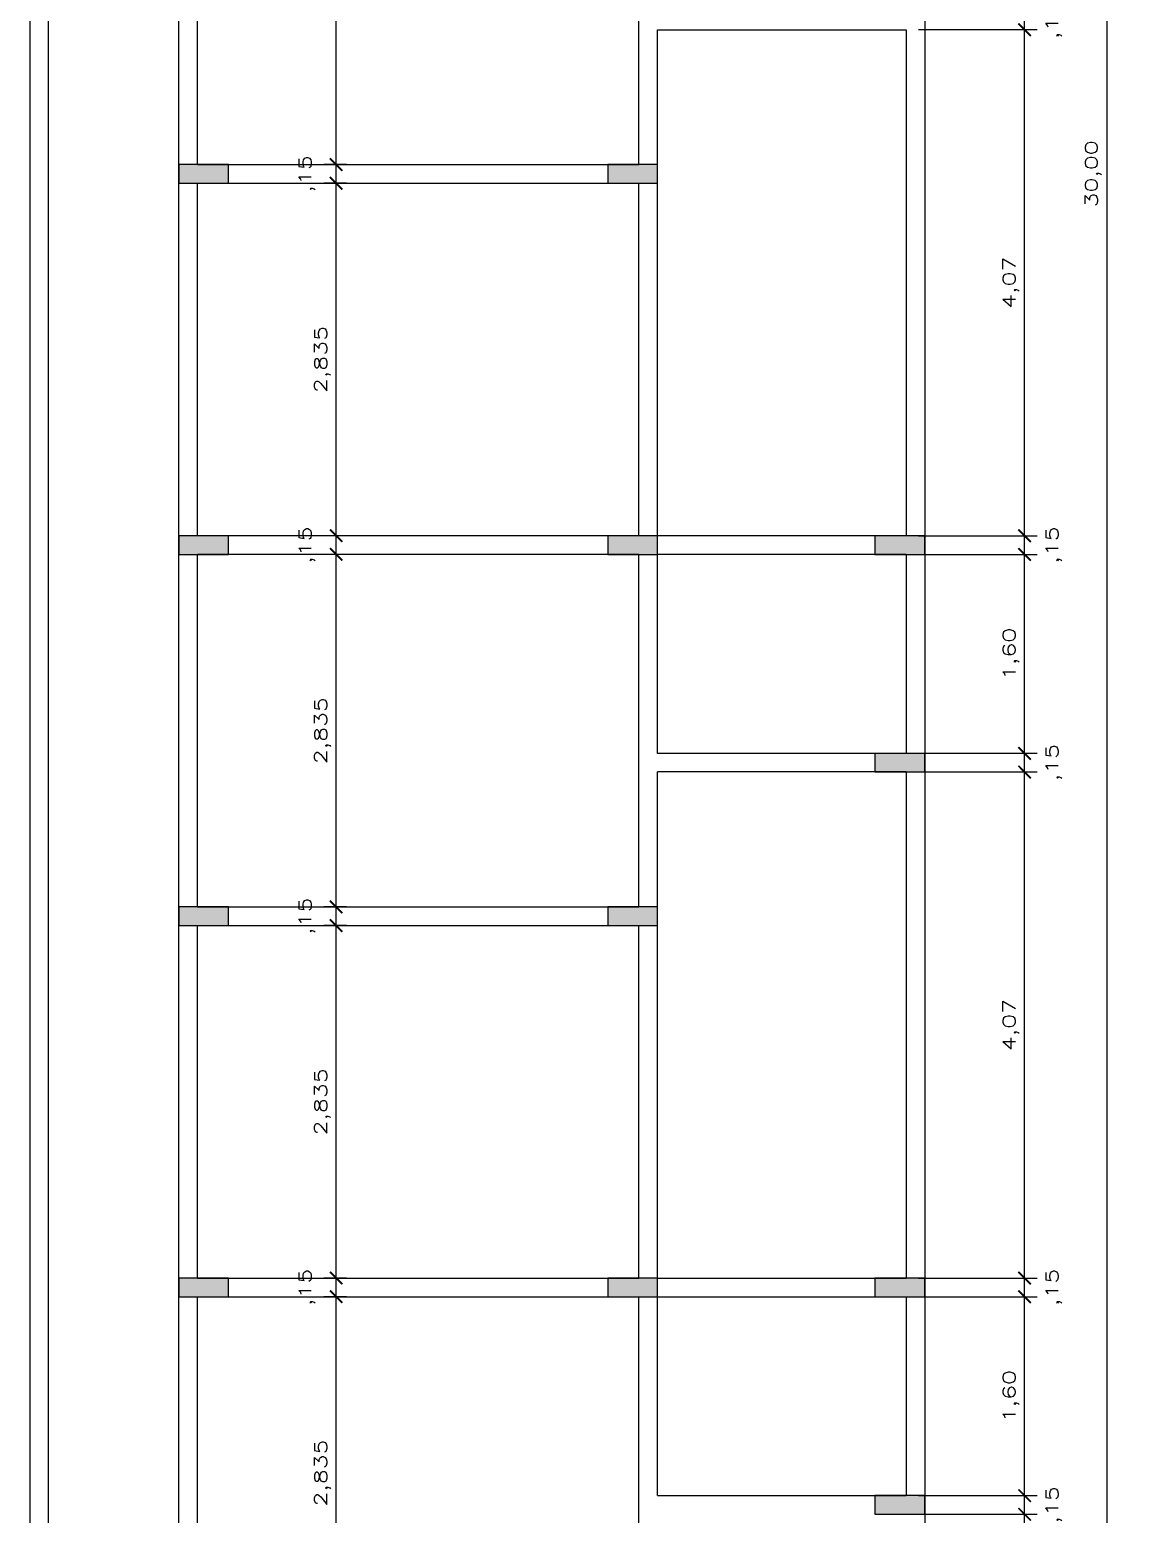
# Model space of a CAD drawing. Extents: x 241 to 398, y 106 to 179.
# Drawn here: x 336.68 to 345.45, y 152.2 to 164.14 of the extents above; entities that cross this region are included whole.
import ezdxf

# ---------------------------------------------------------------- set-up
doc = ezdxf.new("R2010")
doc.units = 0
doc.layers.get('0').update_dxf_attribs({"linetype": 'CONTINUOUS'})
doc.layers.get('DEFPOINTS').update_dxf_attribs({"linetype": 'CONTINUOUS'})
for name, color, linetype in [('ALVCORTE', 5, 'CONTINUOUS'), ('ALVVISTA', 8, 'CONTINUOUS'), ('COTAS', 7, 'CONTINUOUS')]:
    doc.layers.add(name, color=color, linetype=linetype)
doc.styles.add('REGUA60', font='romans.shx', dxfattribs={"width": 1.4})
doc.styles.get("Standard").update_dxf_attribs({"font": 'ISOCP'})
doc.dimstyles.new('ISO-25', dxfattribs={"dimtxt": 2.5, "dimasz": 2.5, "dimexe": 1.25, "dimexo": 0.625, "dimtad": 1, "dimdec": 4, "dimdsep": 46, "dimlunit": 6, "dimtxsty": 'Standard', "dimcen": 2.5, "dimadec": 0, "dimazin": 0, "dimtfac": 1, "dimtdec": 4, "dimtmove": 0, "dimatfit": 3, "dimfxl": 0, "dimtolj": 1, "dimtzin": 0, "dimarcsym": 0})

# ---------------------------------------------------------------- blocks, each defined once
blk = doc.blocks.new('_ARCHTICK')
at = {"color": 0, "linetype": 'ByBlock', "const_width": 0.15}
blk.add_lwpolyline([(-0.5, -0.5), (0.5, 0.5)], dxfattribs=at)
blk = doc.blocks.new('*D196')
at = {"color": 1, "linetype": 'ByBlock', "transparency": 16777216}
for p, q in [((266.367, 145.188), (266.367, 149.458)), ((265.513, 149.358), (266.467, 149.358))]:
    blk.add_line(p, q, dxfattribs=at)
at = {"layer": 'DEFPOINTS', "color": 0, "linetype": 'ByBlock', "transparency": 16777216}
for p in [(265.413, 149.358, -3.35), (266.367, 149.358), (265.413, 145.288, -3.35)]:
    blk.add_point(p, dxfattribs=at)
at = {"color": 1, "linetype": 'ByBlock', "transparency": 16777216, "xscale": 0.1, "yscale": 0.1, "zscale": 0.1}
for p, rotation in [((266.367, 149.358), 90), ((266.367, 145.288), 270)]:
    blk.add_blockref('_ARCHTICK', p, dxfattribs=dict(at, rotation=rotation))
at = {"color": 7, "linetype": 'ByBlock', "transparency": 16777216, "insert": (266.258, 147.323), "char_height": 0.1, "attachment_point": 5, "rotation": 90, "style": 'REGUA60'}
blk.add_mtext('\\A1;4,07', dxfattribs=at)
blk = doc.blocks.new('*D195')
at = {"color": 1, "linetype": 'ByBlock', "transparency": 16777216}
for p, q in [((267.029, 175.238), (267.029, 145.038)), ((265.663, 175.138), (267.129, 175.138)), ((265.663, 145.138), (267.129, 145.138))]:
    blk.add_line(p, q, dxfattribs=at)
at = {"layer": 'DEFPOINTS', "color": 0, "linetype": 'ByBlock', "transparency": 16777216}
for p in [(265.563, 175.138, -3.35), (265.563, 145.138, -3.35), (267.029, 145.138)]:
    blk.add_point(p, dxfattribs=at)
at = {"color": 1, "linetype": 'ByBlock', "transparency": 16777216, "xscale": 0.1, "yscale": 0.1, "zscale": 0.1}
for p, rotation in [((267.029, 175.138), 90), ((267.029, 145.138), 270)]:
    blk.add_blockref('_ARCHTICK', p, dxfattribs=dict(at, rotation=rotation))
at = {"color": 7, "linetype": 'ByBlock', "transparency": 16777216, "insert": (266.919, 160.138), "char_height": 0.1, "attachment_point": 5, "rotation": 90, "style": 'REGUA60'}
blk.add_mtext('\\A1;30,00', dxfattribs=at)
blk = doc.blocks.new('*D194')
at = {"color": 1, "linetype": 'ByBlock', "transparency": 16777216}
for p, q in [((260.828, 148.173), (260.828, 151.208)), ((260.913, 151.108), (260.728, 151.108)), ((260.913, 148.273), (260.728, 148.273))]:
    blk.add_line(p, q, dxfattribs=at)
at = {"layer": 'DEFPOINTS', "color": 0, "linetype": 'ByBlock', "transparency": 16777216}
for p in [(260.828, 151.108), (261.013, 151.108, -3.35), (261.013, 148.273, -3.35)]:
    blk.add_point(p, dxfattribs=at)
at = {"color": 1, "linetype": 'ByBlock', "transparency": 16777216, "xscale": 0.1, "yscale": 0.1, "zscale": 0.1}
for p, rotation in [((260.828, 151.108), 90), ((260.828, 148.273), 270)]:
    blk.add_blockref('_ARCHTICK', p, dxfattribs=dict(at, rotation=rotation))
at = {"color": 7, "linetype": 'ByBlock', "transparency": 16777216, "insert": (260.719, 149.69), "char_height": 0.1, "attachment_point": 5, "rotation": 90, "style": 'REGUA60'}
blk.add_mtext('\\A1;2,835', dxfattribs=at)
blk = doc.blocks.new('*D241')
at = {"color": 1, "linetype": 'ByBlock', "transparency": 16777216}
for p, q in [((265.513, 149.508), (266.467, 149.508)), ((266.367, 149.258), (266.367, 149.508))]:
    blk.add_line(p, q, dxfattribs=at)
at = {"layer": 'DEFPOINTS', "color": 0, "linetype": 'ByBlock', "transparency": 16777216}
for p in [(265.413, 149.508, -3.35), (266.367, 149.508), (265.413, 149.358, -3.35)]:
    blk.add_point(p, dxfattribs=at)
at = {"color": 1, "linetype": 'ByBlock', "transparency": 16777216, "xscale": 0.1, "yscale": 0.1, "zscale": 0.1}
for p, rotation in [((266.367, 149.508), 90), ((266.367, 149.358), 270)]:
    blk.add_blockref('_ARCHTICK', p, dxfattribs=dict(at, rotation=rotation))
at = {"color": 7, "linetype": 'ByBlock', "transparency": 16777216, "insert": (266.602, 149.433), "char_height": 0.1, "attachment_point": 5, "rotation": 90, "style": 'REGUA60'}
blk.add_mtext('\\A1;,15', dxfattribs=at)
blk = doc.blocks.new('*D240')
at = {"color": 1, "linetype": 'ByBlock', "transparency": 16777216}
for p, q in [((266.367, 149.408), (266.367, 151.208)), ((265.513, 151.108), (266.467, 151.108))]:
    blk.add_line(p, q, dxfattribs=at)
at = {"layer": 'DEFPOINTS', "color": 0, "linetype": 'ByBlock', "transparency": 16777216}
for p in [(265.413, 151.108, -3.35), (266.367, 151.108), (265.413, 149.508, -3.35)]:
    blk.add_point(p, dxfattribs=at)
at = {"color": 1, "linetype": 'ByBlock', "transparency": 16777216, "xscale": 0.1, "yscale": 0.1, "zscale": 0.1}
for p, rotation in [((266.367, 151.108), 90), ((266.367, 149.508), 270)]:
    blk.add_blockref('_ARCHTICK', p, dxfattribs=dict(at, rotation=rotation))
at = {"color": 7, "linetype": 'ByBlock', "transparency": 16777216, "insert": (266.258, 150.308), "char_height": 0.1, "attachment_point": 5, "rotation": 90, "style": 'REGUA60'}
blk.add_mtext('\\A1;1,60', dxfattribs=at)
blk = doc.blocks.new('*D239')
at = {"color": 1, "linetype": 'ByBlock', "transparency": 16777216}
for p, q in [((265.513, 151.258), (266.467, 151.258)), ((266.367, 151.008), (266.367, 151.258))]:
    blk.add_line(p, q, dxfattribs=at)
at = {"layer": 'DEFPOINTS', "color": 0, "linetype": 'ByBlock', "transparency": 16777216}
for p in [(265.413, 151.258, -3.35), (266.367, 151.258), (265.413, 151.108, -3.35)]:
    blk.add_point(p, dxfattribs=at)
at = {"color": 1, "linetype": 'ByBlock', "transparency": 16777216, "xscale": 0.1, "yscale": 0.1, "zscale": 0.1}
for p, rotation in [((266.367, 151.258), 90), ((266.367, 151.108), 270)]:
    blk.add_blockref('_ARCHTICK', p, dxfattribs=dict(at, rotation=rotation))
at = {"color": 7, "linetype": 'ByBlock', "transparency": 16777216, "insert": (266.602, 151.183), "char_height": 0.1, "attachment_point": 5, "rotation": 90, "style": 'REGUA60'}
blk.add_mtext('\\A1;,15', dxfattribs=at)
blk = doc.blocks.new('*D238')
at = {"color": 1, "linetype": 'ByBlock', "transparency": 16777216}
for p, q in [((266.367, 151.158), (266.367, 155.428)), ((265.513, 155.328), (266.467, 155.328))]:
    blk.add_line(p, q, dxfattribs=at)
at = {"layer": 'DEFPOINTS', "color": 0, "linetype": 'ByBlock', "transparency": 16777216}
for p in [(265.413, 155.328, -3.35), (266.367, 155.328), (265.413, 151.258, -3.35)]:
    blk.add_point(p, dxfattribs=at)
at = {"color": 1, "linetype": 'ByBlock', "transparency": 16777216, "xscale": 0.1, "yscale": 0.1, "zscale": 0.1}
for p, rotation in [((266.367, 155.328), 90), ((266.367, 151.258), 270)]:
    blk.add_blockref('_ARCHTICK', p, dxfattribs=dict(at, rotation=rotation))
at = {"color": 7, "linetype": 'ByBlock', "transparency": 16777216, "insert": (266.258, 153.293), "char_height": 0.1, "attachment_point": 5, "rotation": 90, "style": 'REGUA60'}
blk.add_mtext('\\A1;4,07', dxfattribs=at)
blk = doc.blocks.new('*D237')
at = {"color": 1, "linetype": 'ByBlock', "transparency": 16777216}
for p, q in [((265.513, 155.478), (266.467, 155.478)), ((266.367, 155.228), (266.367, 155.478))]:
    blk.add_line(p, q, dxfattribs=at)
at = {"layer": 'DEFPOINTS', "color": 0, "linetype": 'ByBlock', "transparency": 16777216}
for p in [(265.413, 155.478, -3.35), (266.367, 155.478), (265.413, 155.328, -3.35)]:
    blk.add_point(p, dxfattribs=at)
at = {"color": 1, "linetype": 'ByBlock', "transparency": 16777216, "xscale": 0.1, "yscale": 0.1, "zscale": 0.1}
for p, rotation in [((266.367, 155.478), 90), ((266.367, 155.328), 270)]:
    blk.add_blockref('_ARCHTICK', p, dxfattribs=dict(at, rotation=rotation))
at = {"color": 7, "linetype": 'ByBlock', "transparency": 16777216, "insert": (266.602, 155.403), "char_height": 0.1, "attachment_point": 5, "rotation": 90, "style": 'REGUA60'}
blk.add_mtext('\\A1;,15', dxfattribs=at)
blk = doc.blocks.new('*D236')
at = {"color": 1, "linetype": 'ByBlock', "transparency": 16777216}
for p, q in [((266.367, 155.378), (266.367, 157.178)), ((265.513, 157.078), (266.467, 157.078))]:
    blk.add_line(p, q, dxfattribs=at)
at = {"layer": 'DEFPOINTS', "color": 0, "linetype": 'ByBlock', "transparency": 16777216}
for p in [(265.413, 157.078, -3.35), (266.367, 157.078), (265.413, 155.478, -3.35)]:
    blk.add_point(p, dxfattribs=at)
at = {"color": 1, "linetype": 'ByBlock', "transparency": 16777216, "xscale": 0.1, "yscale": 0.1, "zscale": 0.1}
for p, rotation in [((266.367, 157.078), 90), ((266.367, 155.478), 270)]:
    blk.add_blockref('_ARCHTICK', p, dxfattribs=dict(at, rotation=rotation))
at = {"color": 7, "linetype": 'ByBlock', "transparency": 16777216, "insert": (266.258, 156.278), "char_height": 0.1, "attachment_point": 5, "rotation": 90, "style": 'REGUA60'}
blk.add_mtext('\\A1;1,60', dxfattribs=at)
blk = doc.blocks.new('*D235')
at = {"color": 1, "linetype": 'ByBlock', "transparency": 16777216}
for p, q in [((265.513, 157.228), (266.467, 157.228)), ((266.367, 156.978), (266.367, 157.228))]:
    blk.add_line(p, q, dxfattribs=at)
at = {"layer": 'DEFPOINTS', "color": 0, "linetype": 'ByBlock', "transparency": 16777216}
for p in [(265.413, 157.228, -3.35), (266.367, 157.228), (265.413, 157.078, -3.35)]:
    blk.add_point(p, dxfattribs=at)
at = {"color": 1, "linetype": 'ByBlock', "transparency": 16777216, "xscale": 0.1, "yscale": 0.1, "zscale": 0.1}
for p, rotation in [((266.367, 157.228), 90), ((266.367, 157.078), 270)]:
    blk.add_blockref('_ARCHTICK', p, dxfattribs=dict(at, rotation=rotation))
at = {"color": 7, "linetype": 'ByBlock', "transparency": 16777216, "insert": (266.602, 157.153), "char_height": 0.1, "attachment_point": 5, "rotation": 90, "style": 'REGUA60'}
blk.add_mtext('\\A1;,15', dxfattribs=at)
blk = doc.blocks.new('*D234')
at = {"color": 1, "linetype": 'ByBlock', "transparency": 16777216}
for p, q in [((266.367, 157.128), (266.367, 161.398)), ((265.513, 161.298), (266.467, 161.298))]:
    blk.add_line(p, q, dxfattribs=at)
at = {"layer": 'DEFPOINTS', "color": 0, "linetype": 'ByBlock', "transparency": 16777216}
for p in [(265.413, 161.298, -3.35), (266.367, 161.298), (265.413, 157.228, -3.35)]:
    blk.add_point(p, dxfattribs=at)
at = {"color": 1, "linetype": 'ByBlock', "transparency": 16777216, "xscale": 0.1, "yscale": 0.1, "zscale": 0.1}
for p, rotation in [((266.367, 161.298), 90), ((266.367, 157.228), 270)]:
    blk.add_blockref('_ARCHTICK', p, dxfattribs=dict(at, rotation=rotation))
at = {"color": 7, "linetype": 'ByBlock', "transparency": 16777216, "insert": (266.258, 159.263), "char_height": 0.1, "attachment_point": 5, "rotation": 90, "style": 'REGUA60'}
blk.add_mtext('\\A1;4,07', dxfattribs=at)
blk = doc.blocks.new('*D233')
at = {"color": 1, "linetype": 'ByBlock', "transparency": 16777216}
for p, q in [((265.513, 161.448), (266.467, 161.448)), ((266.367, 161.198), (266.367, 161.448))]:
    blk.add_line(p, q, dxfattribs=at)
at = {"layer": 'DEFPOINTS', "color": 0, "linetype": 'ByBlock', "transparency": 16777216}
for p in [(265.413, 161.448, -3.35), (266.367, 161.448), (265.413, 161.298, -3.35)]:
    blk.add_point(p, dxfattribs=at)
at = {"color": 1, "linetype": 'ByBlock', "transparency": 16777216, "xscale": 0.1, "yscale": 0.1, "zscale": 0.1}
for p, rotation in [((266.367, 161.448), 90), ((266.367, 161.298), 270)]:
    blk.add_blockref('_ARCHTICK', p, dxfattribs=dict(at, rotation=rotation))
at = {"color": 7, "linetype": 'ByBlock', "transparency": 16777216, "insert": (266.602, 161.373), "char_height": 0.1, "attachment_point": 5, "rotation": 90, "style": 'REGUA60'}
blk.add_mtext('\\A1;,15', dxfattribs=at)
blk = doc.blocks.new('*D222')
at = {"color": 1, "linetype": 'ByBlock', "transparency": 16777216}
for p, q in [((260.913, 151.258), (260.728, 151.258)), ((260.828, 151.008), (260.828, 151.258))]:
    blk.add_line(p, q, dxfattribs=at)
at = {"layer": 'DEFPOINTS', "color": 0, "linetype": 'ByBlock', "transparency": 16777216}
for p in [(260.828, 151.258), (261.013, 151.258, -3.35), (261.013, 151.108, -3.35)]:
    blk.add_point(p, dxfattribs=at)
at = {"color": 1, "linetype": 'ByBlock', "transparency": 16777216, "xscale": 0.1, "yscale": 0.1, "zscale": 0.1}
for p, rotation in [((260.828, 151.258), 90), ((260.828, 151.108), 270)]:
    blk.add_blockref('_ARCHTICK', p, dxfattribs=dict(at, rotation=rotation))
at = {"color": 7, "linetype": 'ByBlock', "transparency": 16777216, "insert": (260.594, 151.183), "char_height": 0.1, "attachment_point": 5, "rotation": 90, "style": 'REGUA60'}
blk.add_mtext('\\A1;,15', dxfattribs=at)
blk = doc.blocks.new('*D221')
at = {"color": 1, "linetype": 'ByBlock', "transparency": 16777216}
for p, q in [((260.913, 154.243), (260.728, 154.243)), ((260.828, 153.993), (260.828, 154.243))]:
    blk.add_line(p, q, dxfattribs=at)
at = {"layer": 'DEFPOINTS', "color": 0, "linetype": 'ByBlock', "transparency": 16777216}
for p in [(260.828, 154.243), (261.013, 154.243, -3.35), (261.013, 154.093, -3.35)]:
    blk.add_point(p, dxfattribs=at)
at = {"color": 1, "linetype": 'ByBlock', "transparency": 16777216, "xscale": 0.1, "yscale": 0.1, "zscale": 0.1}
for p, rotation in [((260.828, 154.243), 90), ((260.828, 154.093), 270)]:
    blk.add_blockref('_ARCHTICK', p, dxfattribs=dict(at, rotation=rotation))
at = {"color": 7, "linetype": 'ByBlock', "transparency": 16777216, "insert": (260.594, 154.168), "char_height": 0.1, "attachment_point": 5, "rotation": 90, "style": 'REGUA60'}
blk.add_mtext('\\A1;,15', dxfattribs=at)
blk = doc.blocks.new('*D220')
at = {"color": 1, "linetype": 'ByBlock', "transparency": 16777216}
for p, q in [((260.913, 157.228), (260.728, 157.228)), ((260.828, 156.978), (260.828, 157.228))]:
    blk.add_line(p, q, dxfattribs=at)
at = {"layer": 'DEFPOINTS', "color": 0, "linetype": 'ByBlock', "transparency": 16777216}
for p in [(260.828, 157.228), (261.013, 157.228, -3.35), (261.013, 157.078, -3.35)]:
    blk.add_point(p, dxfattribs=at)
at = {"color": 1, "linetype": 'ByBlock', "transparency": 16777216, "xscale": 0.1, "yscale": 0.1, "zscale": 0.1}
for p, rotation in [((260.828, 157.228), 90), ((260.828, 157.078), 270)]:
    blk.add_blockref('_ARCHTICK', p, dxfattribs=dict(at, rotation=rotation))
at = {"color": 7, "linetype": 'ByBlock', "transparency": 16777216, "insert": (260.594, 157.153), "char_height": 0.1, "attachment_point": 5, "rotation": 90, "style": 'REGUA60'}
blk.add_mtext('\\A1;,15', dxfattribs=at)
blk = doc.blocks.new('*D219')
at = {"color": 1, "linetype": 'ByBlock', "transparency": 16777216}
for p, q in [((260.913, 160.213), (260.728, 160.213)), ((260.828, 159.963), (260.828, 160.213))]:
    blk.add_line(p, q, dxfattribs=at)
at = {"layer": 'DEFPOINTS', "color": 0, "linetype": 'ByBlock', "transparency": 16777216}
for p in [(260.828, 160.213), (261.013, 160.213, -3.35), (261.013, 160.063, -3.35)]:
    blk.add_point(p, dxfattribs=at)
at = {"color": 1, "linetype": 'ByBlock', "transparency": 16777216, "xscale": 0.1, "yscale": 0.1, "zscale": 0.1}
for p, rotation in [((260.828, 160.213), 90), ((260.828, 160.063), 270)]:
    blk.add_blockref('_ARCHTICK', p, dxfattribs=dict(at, rotation=rotation))
at = {"color": 7, "linetype": 'ByBlock', "transparency": 16777216, "insert": (260.594, 160.138), "char_height": 0.1, "attachment_point": 5, "rotation": 90, "style": 'REGUA60'}
blk.add_mtext('\\A1;,15', dxfattribs=at)
blk = doc.blocks.new('*D214')
at = {"color": 1, "linetype": 'ByBlock', "transparency": 16777216}
for p, q in [((260.828, 151.158), (260.828, 154.193)), ((260.913, 154.093), (260.728, 154.093)), ((260.913, 151.258), (260.728, 151.258))]:
    blk.add_line(p, q, dxfattribs=at)
at = {"layer": 'DEFPOINTS', "color": 0, "linetype": 'ByBlock', "transparency": 16777216}
for p in [(260.828, 154.093), (261.013, 154.093, -3.35), (261.013, 151.258, -3.35)]:
    blk.add_point(p, dxfattribs=at)
at = {"color": 1, "linetype": 'ByBlock', "transparency": 16777216, "xscale": 0.1, "yscale": 0.1, "zscale": 0.1}
for p, rotation in [((260.828, 154.093), 90), ((260.828, 151.258), 270)]:
    blk.add_blockref('_ARCHTICK', p, dxfattribs=dict(at, rotation=rotation))
at = {"color": 7, "linetype": 'ByBlock', "transparency": 16777216, "insert": (260.719, 152.675), "char_height": 0.1, "attachment_point": 5, "rotation": 90, "style": 'REGUA60'}
blk.add_mtext('\\A1;2,835', dxfattribs=at)
blk = doc.blocks.new('*D213')
at = {"color": 1, "linetype": 'ByBlock', "transparency": 16777216}
for p, q in [((260.828, 154.143), (260.828, 157.178)), ((260.913, 157.078), (260.728, 157.078)), ((260.913, 154.243), (260.728, 154.243))]:
    blk.add_line(p, q, dxfattribs=at)
at = {"layer": 'DEFPOINTS', "color": 0, "linetype": 'ByBlock', "transparency": 16777216}
for p in [(260.828, 157.078), (261.013, 157.078, -3.35), (261.013, 154.243, -3.35)]:
    blk.add_point(p, dxfattribs=at)
at = {"color": 1, "linetype": 'ByBlock', "transparency": 16777216, "xscale": 0.1, "yscale": 0.1, "zscale": 0.1}
for p, rotation in [((260.828, 157.078), 90), ((260.828, 154.243), 270)]:
    blk.add_blockref('_ARCHTICK', p, dxfattribs=dict(at, rotation=rotation))
at = {"color": 7, "linetype": 'ByBlock', "transparency": 16777216, "insert": (260.719, 155.66), "char_height": 0.1, "attachment_point": 5, "rotation": 90, "style": 'REGUA60'}
blk.add_mtext('\\A1;2,835', dxfattribs=at)
blk = doc.blocks.new('*D212')
at = {"color": 1, "linetype": 'ByBlock', "transparency": 16777216}
for p, q in [((260.828, 157.128), (260.828, 160.163)), ((260.913, 160.063), (260.728, 160.063)), ((260.913, 157.228), (260.728, 157.228))]:
    blk.add_line(p, q, dxfattribs=at)
at = {"layer": 'DEFPOINTS', "color": 0, "linetype": 'ByBlock', "transparency": 16777216}
for p in [(260.828, 160.063), (261.013, 160.063, -3.35), (261.013, 157.228, -3.35)]:
    blk.add_point(p, dxfattribs=at)
at = {"color": 1, "linetype": 'ByBlock', "transparency": 16777216, "xscale": 0.1, "yscale": 0.1, "zscale": 0.1}
for p, rotation in [((260.828, 160.063), 90), ((260.828, 157.228), 270)]:
    blk.add_blockref('_ARCHTICK', p, dxfattribs=dict(at, rotation=rotation))
at = {"color": 7, "linetype": 'ByBlock', "transparency": 16777216, "insert": (260.719, 158.645), "char_height": 0.1, "attachment_point": 5, "rotation": 90, "style": 'REGUA60'}
blk.add_mtext('\\A1;2,835', dxfattribs=at)
blk = doc.blocks.new('*D211')
at = {"color": 1, "linetype": 'ByBlock', "transparency": 16777216}
for p, q in [((260.828, 160.113), (260.828, 163.148)), ((260.913, 163.048), (260.728, 163.048)), ((260.913, 160.213), (260.728, 160.213))]:
    blk.add_line(p, q, dxfattribs=at)
at = {"layer": 'DEFPOINTS', "color": 0, "linetype": 'ByBlock', "transparency": 16777216}
for p in [(260.828, 163.048), (261.013, 163.048, -3.35), (261.013, 160.213, -3.35)]:
    blk.add_point(p, dxfattribs=at)
at = {"color": 1, "linetype": 'ByBlock', "transparency": 16777216, "xscale": 0.1, "yscale": 0.1, "zscale": 0.1}
for p, rotation in [((260.828, 163.048), 90), ((260.828, 160.213), 270)]:
    blk.add_blockref('_ARCHTICK', p, dxfattribs=dict(at, rotation=rotation))
at = {"color": 7, "linetype": 'ByBlock', "transparency": 16777216, "insert": (260.719, 161.63), "char_height": 0.1, "attachment_point": 5, "rotation": 90, "style": 'REGUA60'}
blk.add_mtext('\\A1;2,835', dxfattribs=at)

msp = doc.modelspace()

# ---------------------------------------------------------------- hatches: boundary and pattern name
at = {"layer": 'ALVCORTE'}
for points in [[(338.2822, 162.9056), (338.2822, 163.0556), (337.8822, 163.0556), (337.8822, 162.9056)], [(341.7322, 162.9056), (341.7322, 163.0556), (341.3322, 163.0556), (341.3322, 162.9056)], [(338.2822, 159.9206), (338.2822, 160.0706), (337.8822, 160.0706), (337.8822, 159.9206)], [(341.7322, 159.9206), (341.7322, 160.0706), (341.3322, 160.0706), (341.3322, 159.9206)], [(343.8822, 159.9206), (343.8822, 160.0706), (343.4822, 160.0706), (343.4822, 159.9206)], [(343.8822, 158.1706), (343.8822, 158.3206), (343.4822, 158.3206), (343.4822, 158.1706)], [(338.2822, 156.9356), (338.2822, 157.0856), (337.8822, 157.0856), (337.8822, 156.9356)], [(341.7322, 156.9356), (341.7322, 157.0856), (341.3322, 157.0856), (341.3322, 156.9356)], [(338.2822, 153.9506), (338.2822, 154.1006), (337.8822, 154.1006), (337.8822, 153.9506)], [(341.7322, 153.9506), (341.7322, 154.1006), (341.3322, 154.1006), (341.3322, 153.9506)], [(343.8822, 153.9506), (343.8822, 154.1006), (343.4822, 154.1006), (343.4822, 153.9506)], [(343.8822, 152.2006), (343.8822, 152.3506), (343.4822, 152.3506), (343.4822, 152.2006)]]:
    msp.add_hatch(color=256, dxfattribs=at).paths.add_polyline_path(points)

# ---------------------------------------------------------------- linework, layer by layer
at = {"layer": 'ALVCORTE', "elevation": -3.35}
for points in [[(338.2822, 162.9056), (338.2822, 163.0556), (337.8822, 163.0556), (337.8822, 162.9056)], [(341.7322, 162.9056), (341.7322, 163.0556), (341.3322, 163.0556), (341.3322, 162.9056)], [(338.2822, 159.9206), (338.2822, 160.0706), (337.8822, 160.0706), (337.8822, 159.9206)], [(341.7322, 159.9206), (341.7322, 160.0706), (341.3322, 160.0706), (341.3322, 159.9206)], [(343.8822, 159.9206), (343.8822, 160.0706), (343.4822, 160.0706), (343.4822, 159.9206)], [(343.8822, 158.1706), (343.8822, 158.3206), (343.4822, 158.3206), (343.4822, 158.1706)], [(338.2822, 156.9356), (338.2822, 157.0856), (337.8822, 157.0856), (337.8822, 156.9356)], [(341.7322, 156.9356), (341.7322, 157.0856), (341.3322, 157.0856), (341.3322, 156.9356)], [(338.2822, 153.9506), (338.2822, 154.1006), (337.8822, 154.1006), (337.8822, 153.9506)], [(341.7322, 153.9506), (341.7322, 154.1006), (341.3322, 154.1006), (341.3322, 153.9506)], [(343.8822, 153.9506), (343.8822, 154.1006), (343.4822, 154.1006), (343.4822, 153.9506)], [(343.8822, 152.2006), (343.8822, 152.3506), (343.4822, 152.3506), (343.4822, 152.2006)]]:
    msp.add_lwpolyline(points, close=True, dxfattribs=at)
at = {"layer": 'ALVVISTA'}
for p, q in [((336.6822, 177.9806, -3.35), (336.6822, 147.9806, -3.35)), ((343.8822, 177.9806, -3.35), (343.8822, 147.9806, -3.35)), ((336.8322, 177.8306, -3.35), (336.8322, 148.1306, -3.35)), ((337.8822, 148.1306, -3.35), (337.8822, 177.8306, -3.35)), ((338.0322, 163.0556, -3.35), (338.0322, 165.8906, -3.35)), ((341.5822, 163.0556, -3.35), (341.5822, 164.2156, -3.35)), ((341.7322, 164.1406, -3.35), (343.7322, 164.1406, -3.35)), ((341.7322, 162.9806, -3.35), (341.7322, 164.1406, -3.35)), ((343.7322, 164.1406, -3.35), (343.7322, 160.0706, -3.35)), ((338.0322, 163.0556, -3.35), (341.5822, 163.0556, -3.35)), ((338.0322, 160.0706, -3.35), (338.0322, 162.9056, -3.35)), ((338.0322, 162.9056, -3.35), (341.5822, 162.9056, -3.35)), ((341.5822, 160.0706, -3.35), (341.5822, 162.9056, -3.35)), ((341.7322, 160.0706, -3.35), (341.7322, 162.9806, -3.35)), ((341.5822, 160.0706, -3.35), (338.0322, 160.0706, -3.35)), ((343.7322, 160.0706, -3.35), (341.7322, 160.0706, -3.35)), ((341.5822, 159.9206, -3.35), (338.0322, 159.9206, -3.35)), ((338.0322, 157.0856, -3.35), (338.0322, 159.9206, -3.35)), ((341.5822, 158.2456, -3.35), (341.5822, 159.9206, -3.35)), ((343.7322, 159.9206, -3.35), (341.7322, 159.9206, -3.35)), ((341.7322, 158.3206, -3.35), (341.7322, 159.9206, -3.35)), ((343.7322, 159.9206, -3.35), (343.7322, 158.3206, -3.35)), ((341.5822, 157.0856, -3.35), (341.5822, 158.2456, -3.35)), ((343.7322, 158.3206, -3.35), (341.7322, 158.3206, -3.35)), ((343.7322, 158.1706, -3.35), (341.7322, 158.1706, -3.35)), ((341.7322, 157.0106, -3.35), (341.7322, 158.1706, -3.35)), ((343.7322, 158.1706, -3.35), (343.7322, 154.1006, -3.35)), ((338.0322, 157.0856, -3.35), (341.5822, 157.0856, -3.35)), ((338.0322, 154.1006, -3.35), (338.0322, 156.9356, -3.35)), ((338.0322, 156.9356, -3.35), (341.5822, 156.9356, -3.35)), ((341.5822, 154.1006, -3.35), (341.5822, 156.9356, -3.35)), ((341.7322, 154.1006, -3.35), (341.7322, 157.0106, -3.35)), ((338.0322, 154.1006, -3.35), (341.5822, 154.1006, -3.35)), ((341.7322, 154.1006, -3.35), (343.7322, 154.1006, -3.35)), ((338.0322, 153.9506, -3.35), (341.5822, 153.9506, -3.35)), ((338.0322, 151.1156, -3.35), (338.0322, 153.9506, -3.35)), ((341.5822, 152.2756, -3.35), (341.5822, 153.9506, -3.35)), ((341.7322, 153.9506, -3.35), (343.7322, 153.9506, -3.35)), ((341.7322, 152.3506, -3.35), (341.7322, 153.9506, -3.35)), ((343.7322, 153.9506, -3.35), (343.7322, 152.3506, -3.35)), ((341.5822, 151.1156, -3.35), (341.5822, 152.2756, -3.35)), ((341.7322, 152.3506, -3.35), (343.7322, 152.3506, -3.35))]:
    msp.add_line(p, q, dxfattribs=at)

# ---------------------------------------------------------------- dimensions: what is measured, and where the dimension line sits
at = {"layer": 'COTAS'}
for base, p1, p2, override, picture, middle in [((345.348, 147.9806), (343.8822, 177.9806, -3.35), (343.8822, 147.9806, -3.35), {"dimtxt": 0.1, "dimasz": 0.1, "dimexe": 0.1, "dimexo": 0.1, "dimgap": 0.05, "dimdec": 2, "dimzin": 4, "dimtxsty": 'REGUA60', "dimblk1": 'ARCHTICK', "dimblk2": 'ARCHTICK', "dimsah": 1, "dimcen": 0.1, "dimdle": 0.1, "dimclrd": 1, "dimclre": 1, "dimclrt": 7, "dimtofl": 0, "dimtmove": 2}, '*D195', (345.2384, 162.9806)), ((339.1477, 165.8906), (339.3322, 163.0556, -3.35), (339.3322, 165.8906, -3.35), {"dimtxt": 0.1, "dimasz": 0.1, "dimexe": 0.1, "dimexo": 0.1, "dimgap": 0.05, "dimdec": 3, "dimzin": 4, "dimtxsty": 'REGUA60', "dimblk1": 'ARCHTICK', "dimblk2": 'ARCHTICK', "dimsah": 1, "dimcen": 0.1, "dimdle": 0.1, "dimclrd": 1, "dimclre": 1, "dimclrt": 7, "dimtofl": 0, "dimtmove": 2}, '*D211', (339.0382, 164.4731)), ((344.6866, 164.2906), (343.7322, 164.1406, -3.35), (343.7322, 164.2906, -3.35), {"dimtxt": 0.1, "dimasz": 0.1, "dimexe": 0.1, "dimexo": 0.1, "dimgap": 0.05, "dimdec": 2, "dimzin": 4, "dimtxsty": 'REGUA60', "dimblk1": 'ARCHTICK', "dimblk2": 'ARCHTICK', "dimsah": 1, "dimcen": 0.1, "dimdle": 0.1, "dimse1": 1, "dimclrd": 1, "dimclre": 1, "dimclrt": 7, "dimtofl": 0, "dimtmove": 2}, '*D233', (344.9211, 164.2156)), ((344.6866, 164.1406), (343.7322, 160.0706, -3.35), (343.7322, 164.1406, -3.35), {"dimtxt": 0.1, "dimasz": 0.1, "dimexe": 0.1, "dimexo": 0.1, "dimgap": 0.05, "dimdec": 2, "dimzin": 4, "dimtxsty": 'REGUA60', "dimblk1": 'ARCHTICK', "dimblk2": 'ARCHTICK', "dimsah": 1, "dimcen": 0.1, "dimdle": 0.1, "dimse1": 1, "dimclrd": 1, "dimclre": 1, "dimclrt": 7, "dimtofl": 0, "dimtmove": 2}, '*D234', (344.5771, 162.1056)), ((339.1477, 163.0556), (339.3322, 162.9056, -3.35), (339.3322, 163.0556, -3.35), {"dimtxt": 0.1, "dimasz": 0.1, "dimexe": 0.1, "dimexo": 0.1, "dimgap": 0.05, "dimdec": 2, "dimzin": 4, "dimtxsty": 'REGUA60', "dimblk1": 'ARCHTICK', "dimblk2": 'ARCHTICK', "dimsah": 1, "dimcen": 0.1, "dimdle": 0.1, "dimse1": 1, "dimclrd": 1, "dimclre": 1, "dimclrt": 7, "dimtofl": 0, "dimtmove": 2}, '*D219', (338.9132, 162.9806)), ((339.1477, 162.9056), (339.3322, 160.0706, -3.35), (339.3322, 162.9056, -3.35), {"dimtxt": 0.1, "dimasz": 0.1, "dimexe": 0.1, "dimexo": 0.1, "dimgap": 0.05, "dimdec": 3, "dimzin": 4, "dimtxsty": 'REGUA60', "dimblk1": 'ARCHTICK', "dimblk2": 'ARCHTICK', "dimsah": 1, "dimcen": 0.1, "dimdle": 0.1, "dimclrd": 1, "dimclre": 1, "dimclrt": 7, "dimtofl": 0, "dimtmove": 2}, '*D212', (339.0382, 161.4881)), ((339.1477, 160.0706), (339.3322, 159.9206, -3.35), (339.3322, 160.0706, -3.35), {"dimtxt": 0.1, "dimasz": 0.1, "dimexe": 0.1, "dimexo": 0.1, "dimgap": 0.05, "dimdec": 2, "dimzin": 4, "dimtxsty": 'REGUA60', "dimblk1": 'ARCHTICK', "dimblk2": 'ARCHTICK', "dimsah": 1, "dimcen": 0.1, "dimdle": 0.1, "dimse1": 1, "dimclrd": 1, "dimclre": 1, "dimclrt": 7, "dimtofl": 0, "dimtmove": 2}, '*D220', (338.9132, 159.9956)), ((344.6866, 160.0706), (343.7322, 159.9206, -3.35), (343.7322, 160.0706, -3.35), {"dimtxt": 0.1, "dimasz": 0.1, "dimexe": 0.1, "dimexo": 0.1, "dimgap": 0.05, "dimdec": 2, "dimzin": 4, "dimtxsty": 'REGUA60', "dimblk1": 'ARCHTICK', "dimblk2": 'ARCHTICK', "dimsah": 1, "dimcen": 0.1, "dimdle": 0.1, "dimse1": 1, "dimclrd": 1, "dimclre": 1, "dimclrt": 7, "dimtofl": 0, "dimtmove": 2}, '*D235', (344.9211, 159.9956)), ((339.1477, 159.9206), (339.3322, 157.0856, -3.35), (339.3322, 159.9206, -3.35), {"dimtxt": 0.1, "dimasz": 0.1, "dimexe": 0.1, "dimexo": 0.1, "dimgap": 0.05, "dimdec": 3, "dimzin": 4, "dimtxsty": 'REGUA60', "dimblk1": 'ARCHTICK', "dimblk2": 'ARCHTICK', "dimsah": 1, "dimcen": 0.1, "dimdle": 0.1, "dimclrd": 1, "dimclre": 1, "dimclrt": 7, "dimtofl": 0, "dimtmove": 2}, '*D213', (339.0382, 158.5031)), ((344.6866, 159.9206), (343.7322, 158.3206, -3.35), (343.7322, 159.9206, -3.35), {"dimtxt": 0.1, "dimasz": 0.1, "dimexe": 0.1, "dimexo": 0.1, "dimgap": 0.05, "dimdec": 2, "dimzin": 4, "dimtxsty": 'REGUA60', "dimblk1": 'ARCHTICK', "dimblk2": 'ARCHTICK', "dimsah": 1, "dimcen": 0.1, "dimdle": 0.1, "dimse1": 1, "dimclrd": 1, "dimclre": 1, "dimclrt": 7, "dimtofl": 0, "dimtmove": 2}, '*D236', (344.5771, 159.1206)), ((344.6866, 158.3206), (343.7322, 158.1706, -3.35), (343.7322, 158.3206, -3.35), {"dimtxt": 0.1, "dimasz": 0.1, "dimexe": 0.1, "dimexo": 0.1, "dimgap": 0.05, "dimdec": 2, "dimzin": 4, "dimtxsty": 'REGUA60', "dimblk1": 'ARCHTICK', "dimblk2": 'ARCHTICK', "dimsah": 1, "dimcen": 0.1, "dimdle": 0.1, "dimse1": 1, "dimclrd": 1, "dimclre": 1, "dimclrt": 7, "dimtofl": 0, "dimtmove": 2}, '*D237', (344.9211, 158.2456)), ((344.6866, 158.1706), (343.7322, 154.1006, -3.35), (343.7322, 158.1706, -3.35), {"dimtxt": 0.1, "dimasz": 0.1, "dimexe": 0.1, "dimexo": 0.1, "dimgap": 0.05, "dimdec": 2, "dimzin": 4, "dimtxsty": 'REGUA60', "dimblk1": 'ARCHTICK', "dimblk2": 'ARCHTICK', "dimsah": 1, "dimcen": 0.1, "dimdle": 0.1, "dimse1": 1, "dimclrd": 1, "dimclre": 1, "dimclrt": 7, "dimtofl": 0, "dimtmove": 2}, '*D238', (344.5771, 156.1356)), ((339.1477, 157.0856), (339.3322, 156.9356, -3.35), (339.3322, 157.0856, -3.35), {"dimtxt": 0.1, "dimasz": 0.1, "dimexe": 0.1, "dimexo": 0.1, "dimgap": 0.05, "dimdec": 2, "dimzin": 4, "dimtxsty": 'REGUA60', "dimblk1": 'ARCHTICK', "dimblk2": 'ARCHTICK', "dimsah": 1, "dimcen": 0.1, "dimdle": 0.1, "dimse1": 1, "dimclrd": 1, "dimclre": 1, "dimclrt": 7, "dimtofl": 0, "dimtmove": 2}, '*D221', (338.9132, 157.0106)), ((339.1477, 156.9356), (339.3322, 154.1006, -3.35), (339.3322, 156.9356, -3.35), {"dimtxt": 0.1, "dimasz": 0.1, "dimexe": 0.1, "dimexo": 0.1, "dimgap": 0.05, "dimdec": 3, "dimzin": 4, "dimtxsty": 'REGUA60', "dimblk1": 'ARCHTICK', "dimblk2": 'ARCHTICK', "dimsah": 1, "dimcen": 0.1, "dimdle": 0.1, "dimclrd": 1, "dimclre": 1, "dimclrt": 7, "dimtofl": 0, "dimtmove": 2}, '*D214', (339.0382, 155.5181)), ((339.1477, 154.1006), (339.3322, 153.9506, -3.35), (339.3322, 154.1006, -3.35), {"dimtxt": 0.1, "dimasz": 0.1, "dimexe": 0.1, "dimexo": 0.1, "dimgap": 0.05, "dimdec": 2, "dimzin": 4, "dimtxsty": 'REGUA60', "dimblk1": 'ARCHTICK', "dimblk2": 'ARCHTICK', "dimsah": 1, "dimcen": 0.1, "dimdle": 0.1, "dimse1": 1, "dimclrd": 1, "dimclre": 1, "dimclrt": 7, "dimtofl": 0, "dimtmove": 2}, '*D222', (338.9132, 154.0256)), ((344.6866, 154.1006), (343.7322, 153.9506, -3.35), (343.7322, 154.1006, -3.35), {"dimtxt": 0.1, "dimasz": 0.1, "dimexe": 0.1, "dimexo": 0.1, "dimgap": 0.05, "dimdec": 2, "dimzin": 4, "dimtxsty": 'REGUA60', "dimblk1": 'ARCHTICK', "dimblk2": 'ARCHTICK', "dimsah": 1, "dimcen": 0.1, "dimdle": 0.1, "dimse1": 1, "dimclrd": 1, "dimclre": 1, "dimclrt": 7, "dimtofl": 0, "dimtmove": 2}, '*D239', (344.9211, 154.0256)), ((339.1477, 153.9506), (339.3322, 151.1156, -3.35), (339.3322, 153.9506, -3.35), {"dimtxt": 0.1, "dimasz": 0.1, "dimexe": 0.1, "dimexo": 0.1, "dimgap": 0.05, "dimdec": 3, "dimzin": 4, "dimtxsty": 'REGUA60', "dimblk1": 'ARCHTICK', "dimblk2": 'ARCHTICK', "dimsah": 1, "dimcen": 0.1, "dimdle": 0.1, "dimclrd": 1, "dimclre": 1, "dimclrt": 7, "dimtofl": 0, "dimtmove": 2}, '*D194', (339.0382, 152.5331)), ((344.6866, 153.9506), (343.7322, 152.3506, -3.35), (343.7322, 153.9506, -3.35), {"dimtxt": 0.1, "dimasz": 0.1, "dimexe": 0.1, "dimexo": 0.1, "dimgap": 0.05, "dimdec": 2, "dimzin": 4, "dimtxsty": 'REGUA60', "dimblk1": 'ARCHTICK', "dimblk2": 'ARCHTICK', "dimsah": 1, "dimcen": 0.1, "dimdle": 0.1, "dimse1": 1, "dimclrd": 1, "dimclre": 1, "dimclrt": 7, "dimtofl": 0, "dimtmove": 2}, '*D240', (344.5771, 153.1506)), ((344.6866, 152.3506), (343.7322, 152.2006, -3.35), (343.7322, 152.3506, -3.35), {"dimtxt": 0.1, "dimasz": 0.1, "dimexe": 0.1, "dimexo": 0.1, "dimgap": 0.05, "dimdec": 2, "dimzin": 4, "dimtxsty": 'REGUA60', "dimblk1": 'ARCHTICK', "dimblk2": 'ARCHTICK', "dimsah": 1, "dimcen": 0.1, "dimdle": 0.1, "dimse1": 1, "dimclrd": 1, "dimclre": 1, "dimclrt": 7, "dimtofl": 0, "dimtmove": 2}, '*D241', (344.9211, 152.2756)), ((344.6866, 152.2006), (343.7322, 148.1306, -3.35), (343.7322, 152.2006, -3.35), {"dimtxt": 0.1, "dimasz": 0.1, "dimexe": 0.1, "dimexo": 0.1, "dimgap": 0.05, "dimdec": 2, "dimzin": 4, "dimtxsty": 'REGUA60', "dimblk1": 'ARCHTICK', "dimblk2": 'ARCHTICK', "dimsah": 1, "dimcen": 0.1, "dimdle": 0.1, "dimse1": 1, "dimclrd": 1, "dimclre": 1, "dimclrt": 7, "dimtofl": 0, "dimtmove": 2}, '*D196', (344.5771, 150.1656))]:
    dim = msp.add_linear_dim(base=base, p1=p1, p2=p2, angle=90, dimstyle='ISO-25', override=override, dxfattribs=at)
    dim.commit()
    dim.dimension.update_dxf_attribs({"geometry": picture, "text_midpoint": middle, "insert": (78.3192, 2.8428)})

doc.saveas('drawing.dxf')
